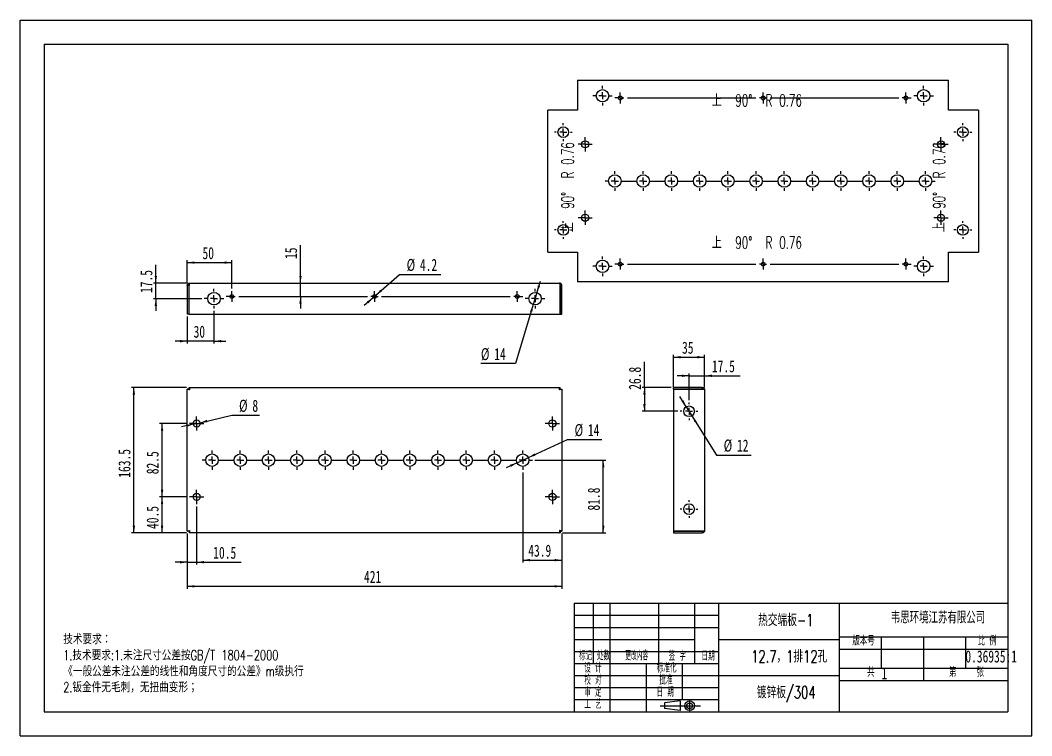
# Model space of a CAD drawing. Extents: x 0 to 1137, y 0 to 804.
import ezdxf

# ---------------------------------------------------------------- set-up
doc = ezdxf.new("R2010")
doc.units = 0
doc.header["$LTSCALE"] = 2.707459
doc.layers.get('0').update_dxf_attribs({"linetype": 'CONTINUOUS'})
for name, color, linetype in [('粗实线', 7, 'CONTINUOUS'), ('细实线', 7, 'CONTINUOUS'), ('轮廓线层', 7, 'CONTINUOUS')]:
    doc.layers.add(name, color=color, linetype=linetype)
doc.styles.add('SLDTEXTSTYLE0', font='TXT', dxfattribs={"width": 0.7, "bigfont": 'bigfont'})
doc.styles.add('SLDTEXTSTYLE1', font='TXT', dxfattribs={"width": 0.56, "bigfont": 'bigfont'})
doc.styles.add('SLDTEXTSTYLE2', font='TXT', dxfattribs={"width": 0.49, "bigfont": 'bigfont'})
doc.styles.add('SLDTEXTSTYLE3', font='TXT', dxfattribs={"width": 0.54, "bigfont": 'bigfont'})
doc.styles.add('SLDTEXTSTYLE4', font='TXT', dxfattribs={"width": 0.63, "bigfont": 'bigfont'})
doc.styles.add('SLDTEXTSTYLE5', font='TXT', dxfattribs={"width": 0.586667, "bigfont": 'bigfont'})
doc.styles.add('SLDTEXTSTYLE6', font='TXT', dxfattribs={"width": 0.7})
doc.styles.add('SLDTEXTSTYLE7', font='TXT', dxfattribs={"width": 0.628571, "bigfont": 'bigfont'})
doc.dimstyles.new('SLDDIMSTYLE0', dxfattribs={"dimtxt": 13.537294, "dimasz": 8.122376, "dimexe": 0, "dimexo": 0.0625, "dimgap": 3.384323, "dimtad": 2, "dimdec": 1, "dimrnd": 1e-09, "dimzin": 12, "dimtxsty": 'SLDTEXTSTYLE6', "dimsah": 1, "dimcen": 0.09, "dimazin": 3, "dimtfac": 1, "dimtdec": 1, "dimtofl": 0, "dimtmove": 0, "dimatfit": 3, "dimtolj": 1, "dimtzin": 12})
doc.dimstyles.new('SLDDIMSTYLE1', dxfattribs={"dimtxt": 13.537294, "dimasz": 8.122376, "dimexe": 0, "dimexo": 0.0625, "dimgap": 3.384323, "dimtad": 0, "dimtih": 1, "dimtoh": 1, "dimdec": 1, "dimrnd": 1e-09, "dimzin": 12, "dimtxsty": 'SLDTEXTSTYLE6', "dimsah": 1, "dimcen": 0, "dimazin": 3, "dimtfac": 1, "dimtdec": 1, "dimtmove": 0, "dimatfit": 3, "dimtolj": 1, "dimtzin": 12})
doc.dimstyles.new('SLDDIMSTYLE2', dxfattribs={"dimtxt": 13.537294, "dimasz": 8.122376, "dimexe": 0, "dimexo": 0.0625, "dimgap": 3.384323, "dimtad": 2, "dimdec": 1, "dimrnd": 1e-09, "dimzin": 12, "dimtxsty": 'SLDTEXTSTYLE6', "dimsah": 1, "dimcen": 0.09, "dimazin": 3, "dimtfac": 1, "dimtdec": 1, "dimtmove": 0, "dimatfit": 3, "dimtolj": 1, "dimtzin": 12})

# ---------------------------------------------------------------- blocks, each defined once
blk = doc.blocks.new('块6')
at = {"color": 7, "linetype": 'CONTINUOUS'}
for p, q in [((344.5, 420.4), (322.9, 417.6)), ((322.9, 417.6), (322.9, 409.5)), ((344.5, 420.4), (344.5, 406.8)), ((344.5, 406.8), (322.9, 409.5))]:
    blk.add_line(p, q, dxfattribs=at)
at = {"layer": '轮廓线层', "color": 7}
for p, q in [((316.7, 413.5), (373.4, 413.5)), ((358, 421.5), (358, 405.5))]:
    blk.add_line(p, q, dxfattribs=at)
for radius in [6.77, 4.06]:
    blk.add_circle((358, 413.5), radius, dxfattribs=at)
blk = doc.blocks.new('SW_NOTE_0')
at = {"layer": '细实线', "color": 0, "attachment_point": 1, "style": 'SLDTEXTSTYLE0'}
for s, insert, char_height in [('技术要求：', (0, 14.8), 11.46), ('1.技术要求:1.未注尺寸公差按GB/T 1804-2000', (0, -3.2), 11.462), ('《一般公差未注公差的线性和角度尺寸的公差》m级执行', (0, -21.2), 11.462), ('2.钣金件无毛刺，无扭曲变形；', (0, -39.2), 11.462)]:
    blk.add_mtext(s, dxfattribs=dict(at, insert=insert, char_height=char_height))
blk = doc.blocks.new('_D')
at = {"layer": '细实线'}
for p, q in [((187.8, 227.2), (187.8, 165.2)), ((608.8, 227.2), (608.8, 165.2)), ((608.8, 167.9), (187.8, 167.9))]:
    blk.add_line(p, q, dxfattribs=at)
for points in [[(187.8, 167.9), (195.9, 166.6), (195.9, 169.3)], [(608.8, 167.9), (600.7, 169.3), (600.7, 166.6)]]:
    blk.add_solid(points, dxfattribs=at)
at = {"layer": '细实线', "insert": (386.5, 185.4), "char_height": 13.54, "attachment_point": 1, "style": 'SLDTEXTSTYLE6'}
blk.add_mtext('421', dxfattribs=at)
blk = doc.blocks.new('_D_1')
at = {"layer": '细实线'}
for p, q in [((187.1, 391.4), (125.1, 391.4)), ((127.8, 227.9), (127.8, 391.4)), ((187.1, 227.9), (125.1, 227.9))]:
    blk.add_line(p, q, dxfattribs=at)
for points in [[(127.8, 391.4), (126.4, 383.3), (129.1, 383.3)], [(127.8, 227.9), (129.1, 236.1), (126.4, 236.1)]]:
    blk.add_solid(points, dxfattribs=at)
at = {"layer": '细实线', "insert": (110.3, 290), "char_height": 13.54, "attachment_point": 1, "rotation": 90, "style": 'SLDTEXTSTYLE6'}
blk.add_mtext('163.5', dxfattribs=at)
blk = doc.blocks.new('_D_2')
at = {"layer": '细实线'}
for p, q in [((564.9, 296), (564.9, 194.7)), ((608.8, 227.2), (608.8, 194.7)), ((564.9, 197.4), (608.8, 197.4))]:
    blk.add_line(p, q, dxfattribs=at)
for points in [[(564.9, 197.4), (573, 196), (573, 198.7)], [(608.8, 197.4), (600.7, 198.7), (600.7, 196)]]:
    blk.add_solid(points, dxfattribs=at)
at = {"layer": '细实线', "insert": (571.1, 214.8), "char_height": 13.54, "attachment_point": 1, "style": 'SLDTEXTSTYLE6'}
blk.add_mtext('43.9', dxfattribs=at)
blk = doc.blocks.new('_D_3')
at = {"layer": '细实线'}
for p, q in [((578.6, 309.7), (658.2, 309.7)), ((655.5, 227.9), (655.5, 309.7)), ((609.5, 227.9), (658.2, 227.9))]:
    blk.add_line(p, q, dxfattribs=at)
for points in [[(655.5, 309.7), (654.1, 301.6), (656.8, 301.6)], [(655.5, 227.9), (656.8, 236.1), (654.1, 236.1)]]:
    blk.add_solid(points, dxfattribs=at)
at = {"layer": '细实线', "insert": (638, 253.1), "char_height": 13.54, "attachment_point": 1, "rotation": 90, "style": 'SLDTEXTSTYLE6'}
blk.add_mtext('81.8', dxfattribs=at)
blk = doc.blocks.new('_D_4')
at = {"layer": '细实线'}
for p, q in [((571.2, 312.6), (615.1, 332.9)), ((615.1, 332.9), (653.9, 332.9)), ((558.5, 306.8), (571.2, 312.6)), ((558.5, 306.8), (546.3, 301.1))]:
    blk.add_line(p, q, dxfattribs=at)
for points in [[(571.2, 312.6), (579.2, 314.8), (578.1, 317.3)], [(558.5, 306.8), (550.6, 304.6), (551.7, 302.1)]]:
    blk.add_solid(points, dxfattribs=at)
at = {"layer": '细实线', "char_height": 13.54, "attachment_point": 1, "style": 'SLDTEXTSTYLE6'}
for s, insert in [('%%c', (623.2, 350.3)), ('14', (638.2, 350.3))]:
    blk.add_mtext(s, dxfattribs=dict(at, insert=insert))
blk = doc.blocks.new('_D_5')
at = {"layer": '细实线'}
for p, q in [((187.6, 350.9), (156.7, 350.9)), ((159.4, 268.4), (159.4, 350.9)), ((187.6, 268.4), (156.7, 268.4))]:
    blk.add_line(p, q, dxfattribs=at)
for points in [[(159.4, 350.9), (158.1, 342.8), (160.8, 342.8)], [(159.4, 268.4), (160.8, 276.6), (158.1, 276.6)]]:
    blk.add_solid(points, dxfattribs=at)
at = {"layer": '细实线', "insert": (142, 293.9), "char_height": 13.54, "attachment_point": 1, "rotation": 90, "style": 'SLDTEXTSTYLE6'}
blk.add_mtext('82.5', dxfattribs=at)
blk = doc.blocks.new('_D_6')
at = {"layer": '细实线'}
for p, q in [((187.6, 268.4), (156.7, 268.4)), ((159.4, 227.9), (159.4, 268.4)), ((187.1, 227.9), (156.7, 227.9))]:
    blk.add_line(p, q, dxfattribs=at)
for points in [[(159.4, 268.4), (158.1, 260.3), (160.8, 260.3)], [(159.4, 227.9), (160.8, 236.1), (158.1, 236.1)]]:
    blk.add_solid(points, dxfattribs=at)
at = {"layer": '细实线', "insert": (142, 232.4), "char_height": 13.54, "attachment_point": 1, "rotation": 90, "style": 'SLDTEXTSTYLE6'}
blk.add_mtext('40.5', dxfattribs=at)
blk = doc.blocks.new('_D_7')
at = {"layer": '细实线'}
for p, q in [((198.3, 257.7), (198.3, 192.3)), ((187.8, 227.2), (187.8, 192.3)), ((187.8, 195), (174.3, 195)), ((187.8, 195), (198.3, 195)), ((198.3, 195), (248.5, 195))]:
    blk.add_line(p, q, dxfattribs=at)
for points in [[(187.8, 195), (179.7, 196.4), (179.7, 193.7)], [(198.3, 195), (206.4, 193.7), (206.4, 196.4)]]:
    blk.add_solid(points, dxfattribs=at)
at = {"layer": '细实线', "insert": (217, 212.5), "char_height": 13.54, "attachment_point": 1, "style": 'SLDTEXTSTYLE6'}
blk.add_mtext('10.5', dxfattribs=at)
blk = doc.blocks.new('_D_8')
at = {"layer": '细实线'}
for p, q in [((202.2, 351.8), (237.9, 360.2)), ((237.9, 360.2), (268.9, 360.2)), ((194.4, 350), (181.2, 347)), ((194.4, 350), (202.2, 351.8))]:
    blk.add_line(p, q, dxfattribs=at)
for points in [[(202.2, 351.8), (210.4, 352.4), (209.8, 355)], [(194.4, 350), (186.2, 349.5), (186.8, 346.9)]]:
    blk.add_solid(points, dxfattribs=at)
at = {"layer": '细实线', "attachment_point": 1, "style": 'SLDTEXTSTYLE6'}
for s, insert, char_height in [('%%c', (246, 377.6), 13.54), ('8', (261, 377.6), 13.5)]:
    blk.add_mtext(s, dxfattribs=dict(at, insert=insert, char_height=char_height))
blk = doc.blocks.new('SW_CENTERMARKSYMBOL_0')
at = {"layer": '细实线', "color": 0}
for p, q in [((-325.5, 0), (-328.5, 0)), ((-317.5, 0), (-321.5, 0)), ((-317.5, 8), (-317.5, 11)), ((-317.5, 0), (-317.5, 4)), ((-317.5, 0), (-317.5, -4)), ((-317.5, 0), (-313.5, 0)), ((-309.5, 0), (-293.75, 0)), ((-285.75, 0), (-289.75, 0)), ((-285.75, 8), (-285.75, 11)), ((-285.75, 0), (-285.75, 4)), ((-285.75, 0), (-285.75, -4)), ((-285.75, 0), (-281.75, 0)), ((-277.75, 0), (-262, 0)), ((-254, 0), (-258, 0)), ((-254, 8), (-254, 11)), ((-254, 0), (-254, 4)), ((-254, 0), (-254, -4)), ((-254, 0), (-250, 0)), ((-246, 0), (-230.25, 0)), ((-222.25, 0), (-226.25, 0)), ((-222.25, 8), (-222.25, 11)), ((-222.25, 0), (-222.25, 4)), ((-222.25, 0), (-222.25, -4)), ((-222.25, 0), (-218.25, 0)), ((-214.25, 0), (-198.5, 0)), ((-190.5, 0), (-194.5, 0)), ((-190.5, 8), (-190.5, 11)), ((-190.5, 0), (-190.5, 4)), ((-190.5, 0), (-190.5, -4)), ((-190.5, 0), (-186.5, 0)), ((-182.5, 0), (-166.75, 0)), ((-158.75, 0), (-162.75, 0)), ((-158.75, 8), (-158.75, 11)), ((-158.75, 0), (-158.75, 4)), ((-158.75, 0), (-158.75, -4)), ((-158.75, 0), (-154.75, 0)), ((-150.75, 0), (-135, 0)), ((-127, 0), (-131, 0)), ((-127, 8), (-127, 11)), ((-127, 0), (-127, 4)), ((-127, 0), (-127, -4)), ((-127, 0), (-123, 0)), ((-119, 0), (-103.25, 0)), ((-95.25, 0), (-99.25, 0)), ((-95.25, 8), (-95.25, 11)), ((-95.25, 0), (-95.25, 4)), ((-95.25, 0), (-95.25, -4)), ((-95.25, 0), (-91.25, 0)), ((-87.25, 0), (-71.5, 0)), ((-63.5, 0), (-67.5, 0)), ((-63.5, 8), (-63.5, 11)), ((-63.5, 0), (-63.5, 4)), ((-63.5, 0), (-63.5, -4)), ((-63.5, 0), (-59.5, 0)), ((-55.5, 0), (-39.75, 0)), ((-31.75, 0), (-35.75, 0)), ((-31.75, 8), (-31.75, 11)), ((-31.75, 0), (-31.75, 4)), ((-31.75, 0), (-31.75, -4)), ((-31.75, 0), (-27.75, 0)), ((-23.75, 0), (-8, 0)), ((0, 0), (-4, 0)), ((0, 8), (0, 11)), ((0, 0), (0, 4)), ((0, 0), (0, -4)), ((0, 0), (4, 0)), ((8, 0), (23.75, 0)), ((31.75, 0), (27.75, 0)), ((31.75, 8), (31.75, 11)), ((31.75, 0), (31.75, 4)), ((31.75, 0), (31.75, -4)), ((31.75, 0), (35.75, 0)), ((39.75, 0), (42.75, 0)), ((-317.5, -8), (-317.5, -11)), ((-285.75, -8), (-285.75, -11)), ((-254, -8), (-254, -11)), ((-222.25, -8), (-222.25, -11)), ((-190.5, -8), (-190.5, -11)), ((-158.75, -8), (-158.75, -11)), ((-127, -8), (-127, -11)), ((-95.25, -8), (-95.25, -11)), ((-63.5, -8), (-63.5, -11)), ((-31.75, -8), (-31.75, -11)), ((0, -8), (0, -11)), ((31.75, -8), (31.75, -11))]:
    blk.add_line(p, q, dxfattribs=at)
blk = doc.blocks.new('SW_CENTERMARKSYMBOL_1')
at = {"layer": '细实线', "color": 0}
for p, q in [((-4, 0), (-8, 0)), ((0, 0), (-4, 0)), ((0, 4), (0, 8)), ((0, 0), (0, 4)), ((0, 0), (0, -4)), ((0, 0), (4, 0)), ((4, 0), (8, 0)), ((0, -4), (0, -8))]:
    blk.add_line(p, q, dxfattribs=at)
blk = doc.blocks.new('SW_CENTERMARKSYMBOL_2')
at = {"layer": '细实线', "color": 0}
for p, q in [((-4, 0), (-8, 0)), ((0, 0), (-4, 0)), ((0, 4), (0, 8)), ((0, 0), (0, 4)), ((0, 0), (0, -4)), ((0, 0), (4, 0)), ((4, 0), (8, 0)), ((0, -4), (0, -8))]:
    blk.add_line(p, q, dxfattribs=at)
blk = doc.blocks.new('SW_CENTERMARKSYMBOL_3')
at = {"layer": '细实线', "color": 0}
for p, q in [((-4, 0), (-8, 0)), ((0, 0), (-4, 0)), ((0, 4), (0, 8)), ((0, 0), (0, 4)), ((0, 0), (0, -4)), ((0, 0), (4, 0)), ((4, 0), (8, 0)), ((0, -4), (0, -8))]:
    blk.add_line(p, q, dxfattribs=at)
blk = doc.blocks.new('SW_CENTERMARKSYMBOL_4')
at = {"layer": '细实线', "color": 0}
for p, q in [((-4, 0), (-8, 0)), ((0, 0), (-4, 0)), ((0, 4), (0, 8)), ((0, 0), (0, 4)), ((0, 0), (0, -4)), ((0, 0), (4, 0)), ((4, 0), (8, 0)), ((0, -4), (0, -8))]:
    blk.add_line(p, q, dxfattribs=at)
blk = doc.blocks.new('_D_9')
at = {"layer": '细实线'}
for p, q in [((734.4, 392.2), (734.4, 428.1)), ((734.4, 425.4), (769.4, 425.4)), ((769.4, 391.5), (769.4, 428.1))]:
    blk.add_line(p, q, dxfattribs=at)
for points in [[(734.4, 425.4), (742.5, 424.1), (742.5, 426.8)], [(769.4, 425.4), (761.3, 426.8), (761.3, 424.1)]]:
    blk.add_solid(points, dxfattribs=at)
at = {"layer": '细实线', "insert": (744, 442.9), "char_height": 13.54, "attachment_point": 1, "style": 'SLDTEXTSTYLE6'}
blk.add_mtext('35', dxfattribs=at)
blk = doc.blocks.new('_D_10')
at = {"layer": '细实线'}
for p, q in [((751.9, 404.5), (738.4, 404.5)), ((751.9, 377.3), (751.9, 407.2)), ((751.9, 404.5), (769.4, 404.5)), ((769.4, 391.5), (769.4, 407.2)), ((769.4, 404.5), (809.2, 404.5))]:
    blk.add_line(p, q, dxfattribs=at)
for points in [[(751.9, 404.5), (743.8, 405.9), (743.8, 403.2)], [(769.4, 404.5), (777.5, 403.2), (777.5, 405.9)]]:
    blk.add_solid(points, dxfattribs=at)
at = {"layer": '细实线', "insert": (777.6, 422), "char_height": 13.54, "attachment_point": 1, "style": 'SLDTEXTSTYLE6'}
blk.add_mtext('17.5', dxfattribs=at)
blk = doc.blocks.new('_D_11')
at = {"layer": '细实线'}
for p, q in [((701.7, 391.4), (701.7, 420.3)), ((731.7, 391.4), (699, 391.4)), ((701.7, 391.4), (701.7, 364.6)), ((739.2, 364.6), (699, 364.6))]:
    blk.add_line(p, q, dxfattribs=at)
for points in [[(701.7, 391.4), (700.3, 383.3), (703.1, 383.3)], [(701.7, 364.6), (703.1, 372.8), (700.3, 372.8)]]:
    blk.add_solid(points, dxfattribs=at)
at = {"layer": '细实线', "insert": (684.2, 388.8), "char_height": 13.54, "attachment_point": 1, "rotation": 90, "style": 'SLDTEXTSTYLE6'}
blk.add_mtext('26.8', dxfattribs=at)
blk = doc.blocks.new('_D_12')
at = {"layer": '细实线'}
for p, q in [((748.7, 369.7), (741.5, 381.2)), ((748.7, 369.7), (755.1, 359.6)), ((755.1, 359.6), (782.7, 315.4)), ((782.7, 315.4), (821.6, 315.4))]:
    blk.add_line(p, q, dxfattribs=at)
for points in [[(748.7, 369.7), (745.5, 377.3), (743.2, 375.9)], [(755.1, 359.6), (758.2, 352), (760.5, 353.4)]]:
    blk.add_solid(points, dxfattribs=at)
at = {"layer": '细实线', "char_height": 13.54, "attachment_point": 1, "style": 'SLDTEXTSTYLE6'}
for s, insert in [('%%c', (790.8, 332.9)), ('12', (805.8, 332.9))]:
    blk.add_mtext(s, dxfattribs=dict(at, insert=insert))
blk = doc.blocks.new('SW_CENTERMARKSYMBOL_5')
at = {"layer": '细实线', "color": 0}
for p, q in [((-8, 0), (-10, 0)), ((0, 0), (-4, 0)), ((0, 8), (0, 10)), ((0, 0), (0, 4)), ((0, 0), (0, -4)), ((0, 0), (4, 0)), ((8, 0), (10, 0)), ((0, -8), (0, -10))]:
    blk.add_line(p, q, dxfattribs=at)
blk = doc.blocks.new('SW_CENTERMARKSYMBOL_6')
at = {"layer": '细实线', "color": 0}
for p, q in [((-8, 0), (-10, 0)), ((0, 0), (-4, 0)), ((0, 8), (0, 10)), ((0, 0), (0, 4)), ((0, 0), (0, -4)), ((0, 0), (4, 0)), ((8, 0), (10, 0)), ((0, -8), (0, -10))]:
    blk.add_line(p, q, dxfattribs=at)
blk = doc.blocks.new('_D_13')
at = {"layer": '细实线'}
for p, q in [((187.8, 508.8), (187.8, 534.5)), ((237.8, 502.5), (237.8, 534.5)), ((187.8, 531.8), (237.8, 531.8))]:
    blk.add_line(p, q, dxfattribs=at)
for points in [[(187.8, 531.8), (195.9, 530.4), (195.9, 533.1)], [(237.8, 531.8), (229.7, 533.1), (229.7, 530.4)]]:
    blk.add_solid(points, dxfattribs=at)
at = {"layer": '细实线', "insert": (204.9, 549.2), "char_height": 13.54, "attachment_point": 1, "style": 'SLDTEXTSTYLE6'}
blk.add_mtext('50', dxfattribs=at)
blk = doc.blocks.new('_D_14')
at = {"layer": '细实线'}
for p, q in [((187.8, 471), (187.8, 440.8)), ((217.8, 477.5), (217.8, 440.8)), ((187.8, 443.5), (174.3, 443.5)), ((217.8, 443.5), (187.8, 443.5)), ((217.8, 443.5), (231.3, 443.5))]:
    blk.add_line(p, q, dxfattribs=at)
for points in [[(187.8, 443.5), (179.7, 444.8), (179.7, 442.1)], [(217.8, 443.5), (225.9, 442.1), (225.9, 444.8)]]:
    blk.add_solid(points, dxfattribs=at)
at = {"layer": '细实线', "insert": (194.9, 460.9), "char_height": 13.54, "attachment_point": 1, "style": 'SLDTEXTSTYLE6'}
blk.add_mtext('30', dxfattribs=at)
blk = doc.blocks.new('_D_15')
at = {"layer": '细实线'}
for p, q in [((315, 508.7), (315, 551.5)), ((315, 493.7), (315, 508.7)), ((315, 493.7), (315, 480.2))]:
    blk.add_line(p, q, dxfattribs=at)
for points in [[(315, 508.7), (316.4, 516.8), (313.7, 516.8)], [(315, 493.7), (313.7, 485.6), (316.4, 485.6)]]:
    blk.add_solid(points, dxfattribs=at)
at = {"layer": '细实线', "insert": (297.6, 535.8), "char_height": 13.54, "attachment_point": 1, "rotation": 90, "style": 'SLDTEXTSTYLE6'}
blk.add_mtext('15', dxfattribs=at)
blk = doc.blocks.new('_D_16')
at = {"layer": '细实线'}
for p, q in [((152.4, 508.7), (152.4, 529.1)), ((187.7, 508.7), (149.7, 508.7)), ((152.4, 491.2), (152.4, 508.7)), ((204.1, 491.2), (149.7, 491.2)), ((152.4, 491.2), (152.4, 477.7))]:
    blk.add_line(p, q, dxfattribs=at)
for points in [[(152.4, 508.7), (153.8, 516.8), (151.1, 516.8)], [(152.4, 491.2), (151.1, 483.1), (153.8, 483.1)]]:
    blk.add_solid(points, dxfattribs=at)
at = {"layer": '细实线', "insert": (135, 497.6), "char_height": 13.54, "attachment_point": 1, "rotation": 90, "style": 'SLDTEXTSTYLE6'}
blk.add_mtext('17.5', dxfattribs=at)
blk = doc.blocks.new('_D_17')
at = {"layer": '细实线'}
for p, q in [((580.8, 497.9), (584.7, 510.9)), ((580.8, 497.9), (576.8, 484.5)), ((576.8, 484.5), (556.8, 418.3)), ((556.8, 418.3), (517.9, 418.3))]:
    blk.add_line(p, q, dxfattribs=at)
for points in [[(580.8, 497.9), (584.5, 505.3), (581.9, 506.1)], [(576.8, 484.5), (573.1, 477.1), (575.7, 476.4)]]:
    blk.add_solid(points, dxfattribs=at)
at = {"layer": '细实线', "char_height": 13.54, "attachment_point": 1, "style": 'SLDTEXTSTYLE6'}
for s, insert in [('%%c', (517.9, 435.7)), ('14', (532.9, 435.7))]:
    blk.add_mtext(s, dxfattribs=dict(at, insert=insert))
blk = doc.blocks.new('_D_18')
at = {"layer": '细实线'}
for p, q in [((399.9, 495.1), (426.2, 518.5)), ((426.2, 518.5), (473, 518.5)), ((396.7, 492.3), (386.6, 483.4)), ((396.7, 492.3), (399.9, 495.1))]:
    blk.add_line(p, q, dxfattribs=at)
for points in [[(399.9, 495.1), (406.8, 499.5), (405, 501.5)], [(396.7, 492.3), (389.7, 488), (391.5, 485.9)]]:
    blk.add_solid(points, dxfattribs=at)
at = {"layer": '细实线', "char_height": 13.54, "attachment_point": 1, "style": 'SLDTEXTSTYLE6'}
for s, insert in [('%%c', (434.4, 535.9)), ('4.2', (449.3, 535.9))]:
    blk.add_mtext(s, dxfattribs=dict(at, insert=insert))
blk = doc.blocks.new('SW_CENTERMARKSYMBOL_7')
at = {"layer": '细实线', "color": 0}
for p, q in [((-8, 0), (-11, 0)), ((0, 0), (-4, 0)), ((0, 8), (0, 11)), ((0, 0), (0, 4)), ((0, 0), (0, -4)), ((0, 0), (4, 0)), ((8, 0), (11, 0)), ((0, -8), (0, -11))]:
    blk.add_line(p, q, dxfattribs=at)
blk = doc.blocks.new('SW_CENTERMARKSYMBOL_8')
at = {"layer": '细实线', "color": 0}
for p, q in [((-8, 0), (-11, 0)), ((0, 0), (-4, 0)), ((0, 8), (0, 11)), ((0, 0), (0, 4)), ((0, 0), (0, -4)), ((0, 0), (4, 0)), ((8, 0), (11, 0)), ((0, -8), (0, -11))]:
    blk.add_line(p, q, dxfattribs=at)
blk = doc.blocks.new('SW_CENTERMARKSYMBOL_9')
at = {"layer": '细实线', "color": 0}
for p, q in [((-164.5, 0), (-166.6, 0)), ((-160.5, 0), (-164.5, 0)), ((-160.5, 4), (-160.5, 6.1)), ((-160.5, 0), (-160.5, 4)), ((-160.5, 0), (-160.5, -4)), ((-160.5, 0), (-156.5, 0)), ((-152.5, 0), (-8, 0)), ((0, 0), (-4, 0)), ((0, 4), (0, 6.1)), ((0, 0), (0, 4)), ((0, 0), (0, -4)), ((0, 0), (4, 0)), ((8, 0), (152.5, 0)), ((160.5, 0), (156.5, 0)), ((160.5, 4), (160.5, 6.1)), ((160.5, 0), (160.5, 4)), ((160.5, 0), (160.5, -4)), ((160.5, 0), (164.5, 0)), ((164.5, 0), (166.6, 0)), ((-160.5, -4), (-160.5, -6.1)), ((0, -4), (0, -6.1)), ((160.5, -4), (160.5, -6.1))]:
    blk.add_line(p, q, dxfattribs=at)
blk = doc.blocks.new('SW_CENTERMARKSYMBOL_10')
at = {"layer": '细实线', "color": 0}
for p, q in [((-39.75, 0), (-42.75, 0)), ((-31.75, 0), (-35.75, 0)), ((-31.75, 8), (-31.75, 11)), ((-31.75, 0), (-31.75, 4)), ((-31.75, 0), (-31.75, -4)), ((-31.75, 0), (-27.75, 0)), ((-23.75, 0), (-8, 0)), ((0, 0), (-4, 0)), ((0, 8), (0, 11)), ((0, 0), (0, 4)), ((0, 0), (0, -4)), ((0, 0), (4, 0)), ((8, 0), (23.75, 0)), ((31.75, 0), (27.75, 0)), ((31.75, 8), (31.75, 11)), ((31.75, 0), (31.75, 4)), ((31.75, 0), (31.75, -4)), ((31.75, 0), (35.75, 0)), ((39.75, 0), (55.5, 0)), ((63.5, 0), (59.5, 0)), ((63.5, 8), (63.5, 11)), ((63.5, 0), (63.5, 4)), ((63.5, 0), (63.5, -4)), ((63.5, 0), (67.5, 0)), ((71.5, 0), (87.25, 0)), ((95.25, 0), (91.25, 0)), ((95.25, 8), (95.25, 11)), ((95.25, 0), (95.25, 4)), ((95.25, 0), (95.25, -4)), ((95.25, 0), (99.25, 0)), ((103.25, 0), (119, 0)), ((127, 0), (123, 0)), ((127, 8), (127, 11)), ((127, 0), (127, 4)), ((127, 0), (127, -4)), ((127, 0), (131, 0)), ((135, 0), (150.75, 0)), ((158.75, 0), (154.75, 0)), ((158.75, 8), (158.75, 11)), ((158.75, 0), (158.75, 4)), ((158.75, 0), (158.75, -4)), ((158.75, 0), (162.75, 0)), ((166.75, 0), (182.5, 0)), ((190.5, 0), (186.5, 0)), ((190.5, 8), (190.5, 11)), ((190.5, 0), (190.5, 4)), ((190.5, 0), (190.5, -4)), ((190.5, 0), (194.5, 0)), ((198.5, 0), (214.25, 0)), ((222.25, 0), (218.25, 0)), ((222.25, 8), (222.25, 11)), ((222.25, 0), (222.25, 4)), ((222.25, 0), (222.25, -4)), ((222.25, 0), (226.25, 0)), ((230.25, 0), (246, 0)), ((254, 0), (250, 0)), ((254, 8), (254, 11)), ((254, 0), (254, 4)), ((254, 0), (254, -4)), ((254, 0), (258, 0)), ((262, 0), (277.75, 0)), ((285.75, 0), (281.75, 0)), ((285.75, 8), (285.75, 11)), ((285.75, 0), (285.75, 4)), ((285.75, 0), (285.75, -4)), ((285.75, 0), (289.75, 0)), ((293.75, 0), (309.5, 0)), ((317.5, 0), (313.5, 0)), ((317.5, 8), (317.5, 11)), ((317.5, 0), (317.5, 4)), ((317.5, 0), (317.5, -4)), ((317.5, 0), (321.5, 0)), ((325.5, 0), (328.5, 0)), ((-31.75, -8), (-31.75, -11)), ((0, -8), (0, -11)), ((31.75, -8), (31.75, -11)), ((63.5, -8), (63.5, -11)), ((95.25, -8), (95.25, -11)), ((127, -8), (127, -11)), ((158.75, -8), (158.75, -11)), ((190.5, -8), (190.5, -11)), ((222.25, -8), (222.25, -11)), ((254, -8), (254, -11)), ((285.75, -8), (285.75, -11)), ((317.5, -8), (317.5, -11))]:
    blk.add_line(p, q, dxfattribs=at)
blk = doc.blocks.new('SW_CENTERMARKSYMBOL_11')
at = {"layer": '细实线', "color": 0}
for p, q in [((-4, 0), (-8, 0)), ((0, 0), (-4, 0)), ((0, 4), (0, 8)), ((0, 0), (0, 4)), ((0, 0), (0, -4)), ((0, 0), (4, 0)), ((4, 0), (8, 0)), ((0, -4), (0, -8))]:
    blk.add_line(p, q, dxfattribs=at)
blk = doc.blocks.new('SW_CENTERMARKSYMBOL_12')
at = {"layer": '细实线', "color": 0}
for p, q in [((-4, 0), (-8, 0)), ((0, 0), (-4, 0)), ((0, 4), (0, 8)), ((0, 0), (0, 4)), ((0, 0), (0, -4)), ((0, 0), (4, 0)), ((4, 0), (8, 0)), ((0, -4), (0, -8))]:
    blk.add_line(p, q, dxfattribs=at)
blk = doc.blocks.new('SW_CENTERMARKSYMBOL_13')
at = {"layer": '细实线', "color": 0}
for p, q in [((-4, 0), (-8, 0)), ((0, 0), (-4, 0)), ((0, 4), (0, 8)), ((0, 0), (0, 4)), ((0, 0), (0, -4)), ((0, 0), (4, 0)), ((4, 0), (8, 0)), ((0, -4), (0, -8))]:
    blk.add_line(p, q, dxfattribs=at)
blk = doc.blocks.new('SW_CENTERMARKSYMBOL_14')
at = {"layer": '细实线', "color": 0}
for p, q in [((-4, 0), (-8, 0)), ((0, 0), (-4, 0)), ((0, 4), (0, 8)), ((0, 0), (0, 4)), ((0, 0), (0, -4)), ((0, 0), (4, 0)), ((4, 0), (8, 0)), ((0, -4), (0, -8))]:
    blk.add_line(p, q, dxfattribs=at)
blk = doc.blocks.new('SW_CENTERMARKSYMBOL_15')
at = {"layer": '细实线', "color": 0}
for p, q in [((-8, 0), (-10, 0)), ((0, 0), (-4, 0)), ((0, 8), (0, 10)), ((0, 0), (0, 4)), ((0, 0), (0, -4)), ((0, 0), (4, 0)), ((8, 0), (10, 0)), ((0, -8), (0, -10))]:
    blk.add_line(p, q, dxfattribs=at)
blk = doc.blocks.new('SW_CENTERMARKSYMBOL_16')
at = {"layer": '细实线', "color": 0}
for p, q in [((-8, 0), (-10, 0)), ((0, 0), (-4, 0)), ((0, 8), (0, 10)), ((0, 0), (0, 4)), ((0, 0), (0, -4)), ((0, 0), (4, 0)), ((8, 0), (10, 0)), ((0, -8), (0, -10))]:
    blk.add_line(p, q, dxfattribs=at)
blk = doc.blocks.new('SW_CENTERMARKSYMBOL_17')
at = {"layer": '细实线', "color": 0}
for p, q in [((-8, 0), (-11, 0)), ((0, 0), (-4, 0)), ((0, 8), (0, 11)), ((0, 0), (0, 4)), ((0, 0), (0, -4)), ((0, 0), (4, 0)), ((8, 0), (11, 0)), ((0, -8), (0, -11))]:
    blk.add_line(p, q, dxfattribs=at)
blk = doc.blocks.new('SW_CENTERMARKSYMBOL_18')
at = {"layer": '细实线', "color": 0}
for p, q in [((-8, 0), (-11, 0)), ((0, 0), (-4, 0)), ((0, 8), (0, 11)), ((0, 0), (0, 4)), ((0, 0), (0, -4)), ((0, 0), (4, 0)), ((8, 0), (11, 0)), ((0, -8), (0, -11))]:
    blk.add_line(p, q, dxfattribs=at)
blk = doc.blocks.new('SW_CENTERMARKSYMBOL_19')
at = {"layer": '细实线', "color": 0}
for p, q in [((-164.5, 0), (-166.6, 0)), ((-160.5, 0), (-164.5, 0)), ((-160.5, 4), (-160.5, 6.1)), ((-160.5, 0), (-160.5, 4)), ((-160.5, 0), (-160.5, -4)), ((-160.5, 0), (-156.5, 0)), ((-152.5, 0), (-8, 0)), ((0, 0), (-4, 0)), ((0, 4), (0, 6.1)), ((0, 0), (0, 4)), ((0, 0), (0, -4)), ((0, 0), (4, 0)), ((8, 0), (152.5, 0)), ((160.5, 0), (156.5, 0)), ((160.5, 4), (160.5, 6.1)), ((160.5, 0), (160.5, 4)), ((160.5, 0), (160.5, -4)), ((160.5, 0), (164.5, 0)), ((164.5, 0), (166.6, 0)), ((-160.5, -4), (-160.5, -6.1)), ((0, -4), (0, -6.1)), ((160.5, -4), (160.5, -6.1))]:
    blk.add_line(p, q, dxfattribs=at)
blk = doc.blocks.new('SW_CENTERMARKSYMBOL_20')
at = {"layer": '细实线', "color": 0}
for p, q in [((-8, 0), (-10, 0)), ((0, 0), (-4, 0)), ((0, 8), (0, 10)), ((0, 0), (0, 4)), ((0, 0), (0, -4)), ((0, 0), (4, 0)), ((8, 0), (10, 0)), ((0, -8), (0, -10))]:
    blk.add_line(p, q, dxfattribs=at)
blk = doc.blocks.new('SW_CENTERMARKSYMBOL_21')
at = {"layer": '细实线', "color": 0}
for p, q in [((-8, 0), (-10, 0)), ((0, 0), (-4, 0)), ((0, 8), (0, 10)), ((0, 0), (0, 4)), ((0, 0), (0, -4)), ((0, 0), (4, 0)), ((8, 0), (10, 0)), ((0, -8), (0, -10))]:
    blk.add_line(p, q, dxfattribs=at)
blk = doc.blocks.new('SW_CENTERMARKSYMBOL_22')
at = {"layer": '细实线', "color": 0}
for p, q in [((-8, 0), (-11, 0)), ((0, 0), (-4, 0)), ((0, 8), (0, 11)), ((0, 0), (0, 4)), ((0, 0), (0, -4)), ((0, 0), (4, 0)), ((8, 0), (11, 0)), ((0, -8), (0, -11))]:
    blk.add_line(p, q, dxfattribs=at)
blk = doc.blocks.new('SW_CENTERMARKSYMBOL_23')
at = {"layer": '细实线', "color": 0}
for p, q in [((-8, 0), (-11, 0)), ((0, 0), (-4, 0)), ((0, 8), (0, 11)), ((0, 0), (0, 4)), ((0, 0), (0, -4)), ((0, 0), (4, 0)), ((8, 0), (11, 0)), ((0, -8), (0, -11))]:
    blk.add_line(p, q, dxfattribs=at)
blk = doc.blocks.new('SW_CENTERMARKSYMBOL_24')
at = {"layer": '细实线', "color": 0}
for p, q in [((-164.5, 0), (-166.6, 0)), ((-160.5, 0), (-164.5, 0)), ((-160.5, 4), (-160.5, 6.1)), ((-160.5, 0), (-160.5, 4)), ((-160.5, 0), (-160.5, -4)), ((-160.5, 0), (-156.5, 0)), ((-152.5, 0), (-8, 0)), ((0, 0), (-4, 0)), ((0, 4), (0, 6.1)), ((0, 0), (0, 4)), ((0, 0), (0, -4)), ((0, 0), (4, 0)), ((8, 0), (152.5, 0)), ((160.5, 0), (156.5, 0)), ((160.5, 4), (160.5, 6.1)), ((160.5, 0), (160.5, 4)), ((160.5, 0), (160.5, -4)), ((160.5, 0), (164.5, 0)), ((164.5, 0), (166.6, 0)), ((-160.5, -4), (-160.5, -6.1)), ((0, -4), (0, -6.1)), ((160.5, -4), (160.5, -6.1))]:
    blk.add_line(p, q, dxfattribs=at)

msp = doc.modelspace()

# ---------------------------------------------------------------- linework, layer by layer
at = {"color": 7, "linetype": 'CONTINUOUS'}
for p, q in [((626.54, 736.74), (626.54, 703.19)), ((626.54, 736.74), (1043.6, 736.74)), ((1043.6, 703.19), (1043.6, 736.74)), ((592.99, 543.63), (592.99, 703.19)), ((626.54, 703.19), (592.99, 703.19)), ((1077.15, 703.19), (1043.6, 703.19)), ((1077.15, 703.19), (1077.15, 543.63)), ((592.99, 543.63), (626.54, 543.63)), ((626.54, 543.63), (626.54, 510.08)), ((1043.6, 543.63), (1077.15, 543.63)), ((1043.6, 510.08), (1043.6, 543.63)), ((189.69, 506.06), (187.79, 506.06)), ((187.79, 506.06), (187.79, 473.72)), ((189.69, 506.06), (189.69, 473.72)), ((189.77, 473.72), (189.77, 506.06)), ((190.45, 508.72), (606.13, 508.72)), ((606.82, 506.06), (606.82, 473.72)), ((606.89, 473.72), (606.89, 506.06)), ((606.89, 506.06), (608.79, 506.06)), ((608.79, 473.72), (608.79, 506.06)), ((1043.6, 510.08), (626.54, 510.08)), ((189.69, 473.72), (187.79, 473.72)), ((189.77, 473.72), (606.82, 473.72)), ((606.89, 473.72), (608.79, 473.72)), ((189.69, 389.47), (187.79, 389.47)), ((187.79, 229.91), (187.79, 389.47)), ((189.77, 389.54), (189.77, 391.44)), ((189.77, 391.44), (606.82, 391.44)), ((606.82, 389.54), (606.82, 391.44)), ((606.89, 389.47), (608.79, 389.47)), ((608.79, 389.47), (608.79, 229.91)), ((734.39, 389.54), (734.39, 391.44)), ((766.73, 391.44), (734.39, 391.44)), ((766.73, 389.54), (734.39, 389.54)), ((734.39, 389.47), (734.39, 229.91)), ((734.39, 389.47), (766.73, 389.47)), ((766.73, 389.54), (766.73, 391.44)), ((769.39, 388.78), (769.39, 230.6)), ((189.69, 229.91), (187.79, 229.91)), ((189.77, 229.84), (189.77, 227.94)), ((606.82, 227.94), (189.77, 227.94)), ((606.82, 229.84), (606.82, 227.94)), ((606.89, 229.91), (608.79, 229.91)), ((766.73, 229.91), (734.39, 229.91)), ((734.39, 229.84), (766.73, 229.84)), ((734.39, 229.84), (734.39, 227.94)), ((734.39, 227.94), (766.73, 227.94)), ((766.73, 229.84), (766.73, 227.94))]:
    msp.add_line(p, q, dxfattribs=at)
for centre, radius in [((654.57, 719.24), 7), ((674.57, 716.74), 2.1), ((835.07, 716.74), 2.1), ((995.57, 716.74), 2.1), ((1015.57, 719.24), 7), ((610.49, 678.36), 6), ((1059.65, 678.36), 6), ((635.07, 664.66), 4), ((1035.07, 664.66), 4), ((668.47, 623.41), 7), ((700.22, 623.41), 7), ((731.97, 623.41), 7), ((763.72, 623.41), 7), ((795.47, 623.41), 7), ((827.22, 623.41), 7), ((858.97, 623.41), 7), ((890.72, 623.41), 7), ((922.47, 623.41), 7), ((954.22, 623.41), 7), ((985.97, 623.41), 7), ((1017.72, 623.41), 7), ((635.07, 582.16), 4), ((1035.07, 582.16), 4), ((610.49, 568.46), 6), ((1059.65, 568.46), 6), ((654.57, 527.58), 7), ((1015.57, 527.58), 7), ((674.57, 530.08), 2.1), ((835.07, 530.08), 2.1), ((995.57, 530.08), 2.1), ((217.79, 491.22), 7), ((237.79, 493.72), 2.1), ((398.29, 493.72), 2.1), ((558.79, 493.72), 2.1), ((578.79, 491.22), 7), ((751.89, 364.64), 6), ((198.29, 350.94), 4), ((598.29, 350.94), 4), ((215.64, 309.69), 7), ((247.39, 309.69), 7), ((279.14, 309.69), 7), ((310.89, 309.69), 7), ((342.64, 309.69), 7), ((374.39, 309.69), 7), ((406.14, 309.69), 7), ((437.89, 309.69), 7), ((469.64, 309.69), 7), ((501.39, 309.69), 7), ((533.14, 309.69), 7), ((564.89, 309.69), 7), ((198.29, 268.44), 4), ((598.29, 268.44), 4), ((751.89, 254.74), 6)]:
    msp.add_circle(centre, radius, dxfattribs=at)
for points, knots in [([(187.79, 506.06), (187.79, 506.41), (187.86, 506.76), (188.13, 507.4), (188.33, 507.7), (188.82, 508.19), (189.12, 508.39), (189.76, 508.65), (190.11, 508.72), (190.45, 508.72)], [0, 0, 0, 0, 0.25, 0.25, 0.5, 0.5, 0.75, 0.75, 1, 1, 1, 1]), ([(189.69, 506.06), (189.7, 506.17), (189.71, 506.32), (189.81, 506.44), (189.84, 506.48)], [0, 0, 0, 0, 0.6645413, 1, 1, 1, 1]), ([(190.45, 508.72), (190.4, 508.72), (190.34, 508.65), (190.23, 508.39), (190.17, 508.19), (190.05, 507.7), (190, 507.4), (189.88, 506.76), (189.82, 506.41), (189.77, 506.06)], [0, 0, 0, 0, 0.25, 0.25, 0.5, 0.5, 0.75, 0.75, 1, 1, 1, 1]), ([(606.13, 508.72), (606.19, 508.72), (606.25, 508.65), (606.36, 508.39), (606.42, 508.19), (606.54, 507.7), (606.59, 507.4), (606.71, 506.76), (606.77, 506.41), (606.82, 506.06)], [0, 0, 0, 0, 0.25, 0.25, 0.5, 0.5, 0.75, 0.75, 1, 1, 1, 1]), ([(608.79, 506.06), (608.79, 506.41), (608.73, 506.76), (608.46, 507.4), (608.26, 507.7), (607.77, 508.19), (607.47, 508.39), (606.83, 508.65), (606.48, 508.72), (606.13, 508.72)], [0, 0, 0, 0, 0.25, 0.25, 0.5, 0.5, 0.75, 0.75, 1, 1, 1, 1]), ([(606.89, 506.06), (606.89, 506.17), (606.88, 506.32), (606.78, 506.44), (606.75, 506.48)], [0, 0, 0, 0, 0.6645413, 1, 1, 1, 1]), ([(190.45, 388.78), (190.11, 388.84), (189.76, 388.89), (189.12, 389.01), (188.82, 389.07), (188.33, 389.18), (188.13, 389.24), (187.86, 389.35), (187.79, 389.41), (187.79, 389.47)], [0, 0, 0, 0, 0.25, 0.25, 0.5, 0.5, 0.75, 0.75, 1, 1, 1, 1]), ([(190.45, 388.78), (190.36, 388.84), (190.26, 388.89), (190.07, 389.01), (189.99, 389.07), (189.85, 389.18), (189.79, 389.24), (189.71, 389.35), (189.69, 389.41), (189.69, 389.47)], [0, 0, 0, 0, 0.25, 0.25, 0.5, 0.5, 0.75, 0.75, 1, 1, 1, 1]), ([(189.77, 391.44), (189.82, 391.44), (189.88, 391.37), (190, 391.1), (190.05, 390.91), (190.17, 390.41), (190.23, 390.12), (190.34, 389.48), (190.4, 389.13), (190.45, 388.78)], [0, 0, 0, 0, 0.25, 0.25, 0.5, 0.5, 0.75, 0.75, 1, 1, 1, 1]), ([(189.77, 389.54), (189.82, 389.54), (189.88, 389.52), (190, 389.44), (190.05, 389.39), (190.17, 389.25), (190.23, 389.16), (190.34, 388.98), (190.4, 388.88), (190.45, 388.78)], [0, 0, 0, 0, 0.25, 0.25, 0.5, 0.5, 0.75, 0.75, 1, 1, 1, 1]), ([(606.13, 388.78), (606.19, 389.13), (606.25, 389.48), (606.36, 390.12), (606.42, 390.41), (606.54, 390.91), (606.59, 391.1), (606.71, 391.37), (606.77, 391.44), (606.82, 391.44)], [0, 0, 0, 0, 0.25, 0.25, 0.5, 0.5, 0.75, 0.75, 1, 1, 1, 1]), ([(606.13, 388.78), (606.19, 388.88), (606.25, 388.98), (606.36, 389.16), (606.42, 389.25), (606.54, 389.39), (606.59, 389.44), (606.71, 389.52), (606.77, 389.54), (606.82, 389.54)], [0, 0, 0, 0, 0.25, 0.25, 0.5, 0.5, 0.75, 0.75, 1, 1, 1, 1]), ([(608.79, 389.47), (608.79, 389.41), (608.73, 389.35), (608.46, 389.24), (608.26, 389.18), (607.77, 389.07), (607.47, 389.01), (606.83, 388.89), (606.48, 388.84), (606.13, 388.78)], [0, 0, 0, 0, 0.25, 0.25, 0.5, 0.5, 0.75, 0.75, 1, 1, 1, 1]), ([(606.89, 389.47), (606.89, 389.41), (606.88, 389.35), (606.8, 389.24), (606.74, 389.18), (606.6, 389.07), (606.52, 389.01), (606.33, 388.89), (606.23, 388.84), (606.13, 388.78)], [0, 0, 0, 0, 0.25, 0.25, 0.5, 0.5, 0.75, 0.75, 1, 1, 1, 1]), ([(766.73, 391.44), (767.08, 391.44), (767.43, 391.37), (768.07, 391.1), (768.37, 390.91), (768.86, 390.41), (769.06, 390.12), (769.32, 389.48), (769.39, 389.13), (769.39, 388.78)], [0, 0, 0, 0, 0.25, 0.25, 0.5, 0.5, 0.75, 0.75, 1, 1, 1, 1]), ([(766.73, 389.54), (766.83, 389.53), (766.99, 389.52), (767.11, 389.43), (767.15, 389.4)], [0, 0, 0, 0, 0.6645413, 1, 1, 1, 1]), ([(769.39, 388.78), (769.39, 388.84), (769.32, 388.89), (769.06, 389.01), (768.86, 389.07), (768.37, 389.18), (768.07, 389.24), (767.43, 389.35), (767.08, 389.41), (766.73, 389.47)], [0, 0, 0, 0, 0.25, 0.25, 0.5, 0.5, 0.75, 0.75, 1, 1, 1, 1]), ([(187.79, 229.91), (187.79, 229.97), (187.86, 230.03), (188.13, 230.14), (188.33, 230.2), (188.82, 230.31), (189.12, 230.37), (189.76, 230.49), (190.11, 230.54), (190.45, 230.6)], [0, 0, 0, 0, 0.25, 0.25, 0.5, 0.5, 0.75, 0.75, 1, 1, 1, 1]), ([(189.69, 229.91), (189.69, 229.97), (189.71, 230.03), (189.79, 230.14), (189.85, 230.2), (189.99, 230.31), (190.07, 230.37), (190.26, 230.49), (190.36, 230.54), (190.45, 230.6)], [0, 0, 0, 0, 0.25, 0.25, 0.5, 0.5, 0.75, 0.75, 1, 1, 1, 1]), ([(190.45, 230.6), (190.4, 230.25), (190.34, 229.9), (190.23, 229.26), (190.17, 228.97), (190.05, 228.47), (190, 228.28), (189.88, 228.01), (189.82, 227.94), (189.77, 227.94)], [0, 0, 0, 0, 0.25, 0.25, 0.5, 0.5, 0.75, 0.75, 1, 1, 1, 1]), ([(190.45, 230.6), (190.4, 230.5), (190.34, 230.4), (190.23, 230.22), (190.17, 230.13), (190.05, 229.99), (190, 229.94), (189.88, 229.86), (189.82, 229.84), (189.77, 229.84)], [0, 0, 0, 0, 0.25, 0.25, 0.5, 0.5, 0.75, 0.75, 1, 1, 1, 1]), ([(606.13, 230.6), (606.19, 230.25), (606.25, 229.9), (606.36, 229.26), (606.42, 228.97), (606.54, 228.47), (606.59, 228.28), (606.71, 228.01), (606.77, 227.94), (606.82, 227.94)], [0, 0, 0, 0, 0.25, 0.25, 0.5, 0.5, 0.75, 0.75, 1, 1, 1, 1]), ([(606.13, 230.6), (606.25, 230.4), (606.36, 230.2), (606.59, 229.92), (606.71, 229.84), (606.82, 229.84)], [0, 0, 0, 0, 0.5, 0.5, 1, 1, 1, 1]), ([(608.79, 229.91), (608.79, 229.97), (608.73, 230.03), (608.46, 230.14), (608.26, 230.2), (607.77, 230.31), (607.47, 230.37), (606.83, 230.49), (606.48, 230.54), (606.13, 230.6)], [0, 0, 0, 0, 0.25, 0.25, 0.5, 0.5, 0.75, 0.75, 1, 1, 1, 1]), ([(606.89, 229.91), (606.89, 230.03), (606.81, 230.14), (606.53, 230.37), (606.33, 230.49), (606.13, 230.6)], [0, 0, 0, 0, 0.5, 0.5, 1, 1, 1, 1]), ([(766.73, 229.91), (767.08, 229.97), (767.43, 230.03), (768.07, 230.14), (768.37, 230.2), (768.86, 230.31), (769.06, 230.37), (769.32, 230.49), (769.39, 230.54), (769.39, 230.6)], [0, 0, 0, 0, 0.25, 0.25, 0.5, 0.5, 0.75, 0.75, 1, 1, 1, 1]), ([(769.39, 230.6), (769.39, 230.25), (769.32, 229.9), (769.06, 229.26), (768.86, 228.97), (768.37, 228.47), (768.07, 228.28), (767.43, 228.01), (767.08, 227.94), (766.73, 227.94)], [0, 0, 0, 0, 0.25, 0.25, 0.5, 0.5, 0.75, 0.75, 1, 1, 1, 1]), ([(767.15, 229.98), (767.11, 229.95), (766.99, 229.86), (766.83, 229.85), (766.73, 229.84)], [0, 0, 0, 0, 0.3354587, 1, 1, 1, 1])]:
    msp.add_open_spline(points, degree=3, knots=knots, dxfattribs=at)
at = {"layer": '粗实线'}
for p, q in [((27.07, 777.04), (1110.06, 777.04)), ((27.07, 777.04), (27.07, 27.07)), ((1110.06, 777.04), (1110.06, 27.07)), ((785.16, 108.3), (920.54, 108.3)), ((785.16, 67.69), (920.54, 67.69)), ((27.07, 27.07), (1110.06, 27.07))]:
    msp.add_line(p, q, dxfattribs=at)
at = {"layer": '粗实线', "color": 7}
for p, q in [((622.72, 148.91), (1110.06, 148.91)), ((622.72, 148.91), (622.72, 27.07)), ((644.38, 81.22), (644.38, 148.91)), ((663.33, 27.07), (663.33, 148.91)), ((717.48, 148.91), (717.48, 81.22)), ((758.09, 148.91), (758.09, 81.22)), ((785.16, 27.07), (785.16, 148.91)), ((920.54, 148.91), (920.54, 27.07)), ((1110.06, 148.91), (1110.06, 27.07)), ((920.54, 111.01), (1110.06, 111.01)), ((967.92, 111.01), (967.92, 75.81)), ((1015.3, 111.01), (1015.3, 75.81)), ((1062.68, 111.01), (1062.68, 75.81)), ((920.54, 97.47), (1110.06, 97.47)), ((622.72, 81.22), (785.16, 81.22)), ((703.94, 27.07), (703.94, 81.22)), ((744.55, 40.61), (744.55, 81.22)), ((920.54, 75.81), (1110.06, 75.81)), ((1015.3, 75.81), (1015.3, 62.27)), ((920.54, 62.27), (1110.06, 62.27)), ((622.72, 27.07), (785.16, 27.07)), ((785.16, 27.07), (1110.06, 27.07))]:
    msp.add_line(p, q, dxfattribs=at)
at = {"layer": '细实线'}
for p, q in [((0, 0), (0, 804.12)), ((0, 804.12), (1137.13, 804.12)), ((1137.13, 0), (1137.13, 804.12)), ((622.72, 108.3), (758.09, 108.3)), ((622.72, 67.69), (744.55, 67.69)), ((744.55, 67.69), (785.16, 67.69)), ((0, 0), (1137.13, 0))]:
    msp.add_line(p, q, dxfattribs=at)
at = {"layer": '细实线', "color": 7}
for p, q in [((622.72, 135.37), (785.16, 135.37)), ((622.72, 121.84), (785.16, 121.84)), ((622.72, 108.3), (758.09, 108.3)), ((622.72, 94.76), (785.16, 94.76)), ((622.72, 67.69), (744.55, 67.69)), ((622.72, 54.15), (785.16, 54.15)), ((622.72, 40.61), (785.16, 40.61))]:
    msp.add_line(p, q, dxfattribs=at)

# ---------------------------------------------------------------- block references
at = {"layer": '细实线'}
for name, p in [('SW_CENTERMARKSYMBOL_18', (654.57, 719.24)), ('SW_CENTERMARKSYMBOL_17', (1015.57, 719.24)), ('SW_CENTERMARKSYMBOL_19', (835.07, 716.74)), ('SW_CENTERMARKSYMBOL_16', (610.49, 678.36)), ('SW_CENTERMARKSYMBOL_21', (1059.65, 678.36)), ('SW_CENTERMARKSYMBOL_13', (635.07, 664.66)), ('SW_CENTERMARKSYMBOL_14', (1035.07, 664.66)), ('SW_CENTERMARKSYMBOL_10', (700.22, 623.41)), ('SW_CENTERMARKSYMBOL_12', (635.07, 582.16)), ('SW_CENTERMARKSYMBOL_11', (1035.07, 582.16)), ('SW_CENTERMARKSYMBOL_15', (610.49, 568.46)), ('SW_CENTERMARKSYMBOL_20', (1059.65, 568.46)), ('SW_CENTERMARKSYMBOL_23', (654.57, 527.58)), ('SW_CENTERMARKSYMBOL_24', (835.07, 530.08)), ('SW_CENTERMARKSYMBOL_22', (1015.57, 527.58)), ('SW_CENTERMARKSYMBOL_7', (217.79, 491.22)), ('SW_CENTERMARKSYMBOL_8', (578.79, 491.22)), ('SW_CENTERMARKSYMBOL_9', (398.29, 493.72)), ('SW_CENTERMARKSYMBOL_6', (751.89, 364.64)), ('SW_CENTERMARKSYMBOL_4', (198.29, 350.94)), ('SW_CENTERMARKSYMBOL_3', (598.29, 350.94)), ('SW_CENTERMARKSYMBOL_0', (533.14, 309.69)), ('SW_CENTERMARKSYMBOL_1', (198.29, 268.44)), ('SW_CENTERMARKSYMBOL_2', (598.29, 268.44)), ('SW_CENTERMARKSYMBOL_5', (751.89, 254.74)), ('SW_NOTE_0', (48.34, 99.56))]:
    msp.add_blockref(name, p, dxfattribs=at)
at = {"layer": '细实线', "xscale": 0.8, "yscale": 0.8, "zscale": 0.8}
msp.add_blockref('块6', (466.12, -297.07), dxfattribs=at)

# ---------------------------------------------------------------- texts
at = {"color": 7, "linetype": 'CONTINUOUS', "char_height": 13.5373, "attachment_point": 2, "style": 'SLDTEXTSTYLE7'}
for insert in [(828.18, 720.78), (828.18, 561.01)]:
    msp.add_mtext('上  90°  R 0.76', dxfattribs=dict(at, insert=insert))
at = {"color": 7, "linetype": 'CONTINUOUS', "char_height": 13.5373, "attachment_point": 2, "rotation": 90, "style": 'SLDTEXTSTYLE7'}
for insert in [(608.65, 616.52), (1026.23, 616.52)]:
    msp.add_mtext('上  90°  R 0.76', dxfattribs=dict(at, insert=insert))
at = {"layer": '细实线', "color": 7}
for s, insert, char_height, attachment_point, style in [('热交端板-1', (860.65, 136.76), 13.537, 2, 'SLDTEXTSTYLE0'), ('韦思环境江苏有限公司', (1031.69, 139.73), 13.537, 2, 'SLDTEXTSTYLE1'), ('12.7，1排12孔', (864.48, 95.91), 13.537, 2, 'SLDTEXTSTYLE0'), ('0.36935:1', (1091.53, 95.91), 13.537, 2, 'SLDTEXTSTYLE6'), ('1', (968.22, 77.1), 13.54, 1, 'SLDTEXTSTYLE6'), ('1', (968.22, 77.1), 13.54, 1, 'SLDTEXTSTYLE6'), ('镀锌板/304', (861.07, 55.55), 13.537, 2, 'SLDTEXTSTYLE0')]:
    msp.add_mtext(s, dxfattribs=dict(at, insert=insert, char_height=char_height, attachment_point=attachment_point, style=style))
at = {"layer": '细实线', "attachment_point": 2}
for s, insert, char_height, style in [('版本号', (948.05, 111.12), 9.476, 'SLDTEXTSTYLE4'), ('比 例', (1087.06, 111.12), 9.476, 'SLDTEXTSTYLE5'), ('标记', (635.57, 94.4), 9.476, 'SLDTEXTSTYLE1'), ('处数', (655.6, 94.4), 9.476, 'SLDTEXTSTYLE1'), ('更改内容', (693.01, 94.4), 9.476, 'SLDTEXTSTYLE2'), ('签 字', (738.61, 94.11), 9.476, 'SLDTEXTSTYLE3'), ('日期', (773.23, 94.11), 9.476, 'SLDTEXTSTYLE1'), ('设 计', (643.84, 80.57), 9.476, 'SLDTEXTSTYLE3'), ('标准化', (726.65, 80.57), 9.476, 'SLDTEXTSTYLE1'), ('共', (956.17, 75.85), 9.48, 'SLDTEXTSTYLE4'), ('第', (1048.29, 75.85), 9.48, 'SLDTEXTSTYLE4'), ('张', (1079.29, 75.85), 9.48, 'SLDTEXTSTYLE4'), ('张', (1079.29, 75.85), 9.48, 'SLDTEXTSTYLE4'), ('校 对', (643.84, 67.1), 9.476, 'SLDTEXTSTYLE3'), ('批准', (725.85, 67.1), 9.476, 'SLDTEXTSTYLE1'), ('审 定', (643.84, 53.5), 9.476, 'SLDTEXTSTYLE3'), ('日 期', (725.07, 53.5), 9.476, 'SLDTEXTSTYLE3'), ('工 艺', (643.84, 39.96), 9.476, 'SLDTEXTSTYLE3')]:
    msp.add_mtext(s, dxfattribs=dict(at, insert=insert, char_height=char_height, style=style))

# ---------------------------------------------------------------- dimensions: what is measured, and where the dimension line sits
at = {"layer": '细实线'}
for base, p1, p2, dimstyle, picture, middle in [((237.79, 531.77), (187.79, 506.06), (237.79, 499.82), 'SLDDIMSTYLE0', '_D_13', (212.79, 531.77)), ((187.79, 443.49), (217.79, 480.22), (187.79, 473.72), 'SLDDIMSTYLE2', '_D_14', (202.79, 443.49)), ((769.39, 425.44), (734.39, 389.47), (769.39, 388.78), 'SLDDIMSTYLE0', '_D_9', (751.89, 425.44)), ((769.39, 404.51), (751.89, 374.64), (769.39, 388.78), 'SLDDIMSTYLE2', '_D_10', (793.4, 404.51)), ((608.79, 197.39), (564.89, 298.69), (608.79, 229.91), 'SLDDIMSTYLE0', '_D_2', (586.84, 197.39)), ((198.29, 195.04), (187.79, 229.91), (198.29, 260.44), 'SLDDIMSTYLE2', '_D_7', (232.79, 195.04)), ((187.79, 167.94), (608.79, 229.91), (187.79, 229.91), 'SLDDIMSTYLE0', '_D', (398.29, 167.94))]:
    dim = msp.add_linear_dim(base=base, p1=p1, p2=p2, dimstyle=dimstyle, dxfattribs=at)
    dim.commit()
    dim.dimension.update_dxf_attribs({"geometry": picture, "text_midpoint": middle, "dimtype": 160})
for base, p1, p2, dimstyle, picture, middle in [((315.03, 508.72), (243.89, 493.72), (190.45, 508.72), 'SLDDIMSTYLE2', '_D_15', (315.03, 543.66)), ((152.43, 508.72), (206.79, 491.22), (190.45, 508.72), 'SLDDIMSTYLE2', '_D_16', (152.43, 513.34)), ((701.7, 364.64), (734.39, 391.44), (741.89, 364.64), 'SLDDIMSTYLE0', '_D_11', (701.7, 404.51)), ((127.79, 391.44), (189.77, 227.94), (189.77, 391.44), 'SLDDIMSTYLE0', '_D_1', (127.79, 309.69)), ((159.43, 350.94), (190.29, 268.44), (190.29, 350.94), 'SLDDIMSTYLE0', '_D_5', (159.43, 309.69)), ((655.48244271, 309.68997392), (606.82422668, 227.93997392), (575.89493736, 309.68997392), 'SLDDIMSTYLE0', '_D_3', (655.48244271, 268.81497392)), ((159.43, 268.44), (189.77, 227.94), (190.29, 268.44), 'SLDDIMSTYLE0', '_D_6', (159.43, 248.19))]:
    dim = msp.add_linear_dim(base=base, p1=p1, p2=p2, angle=90, dimstyle=dimstyle, dxfattribs=at)
    dim.commit()
    dim.dimension.update_dxf_attribs({"geometry": picture, "text_midpoint": middle, "dimtype": 160})
for p1, p2, picture, middle in [((399.87, 495.12), (396.72, 492.33), '_D_18', (453.66, 527.71)), ((576.77, 484.52), (580.82, 497.92), '_D_17', (533.29, 427.51)), ((202.19, 351.85), (194.4, 350.03), '_D_8', (257.45, 369.4)), ((755.08, 359.55), (748.71, 369.73), '_D_12', (806.19, 324.66)), ((571.25, 312.63), (558.54, 306.75), '_D_4', (638.58, 342.12))]:
    dim = msp.add_diameter_dim_2p(p1=p1, p2=p2, dimstyle='SLDDIMSTYLE1', dxfattribs=at)
    dim.commit()
    dim.dimension.update_dxf_attribs({"geometry": picture, "text_midpoint": middle, "dimtype": 163})

doc.saveas('drawing.dxf')
